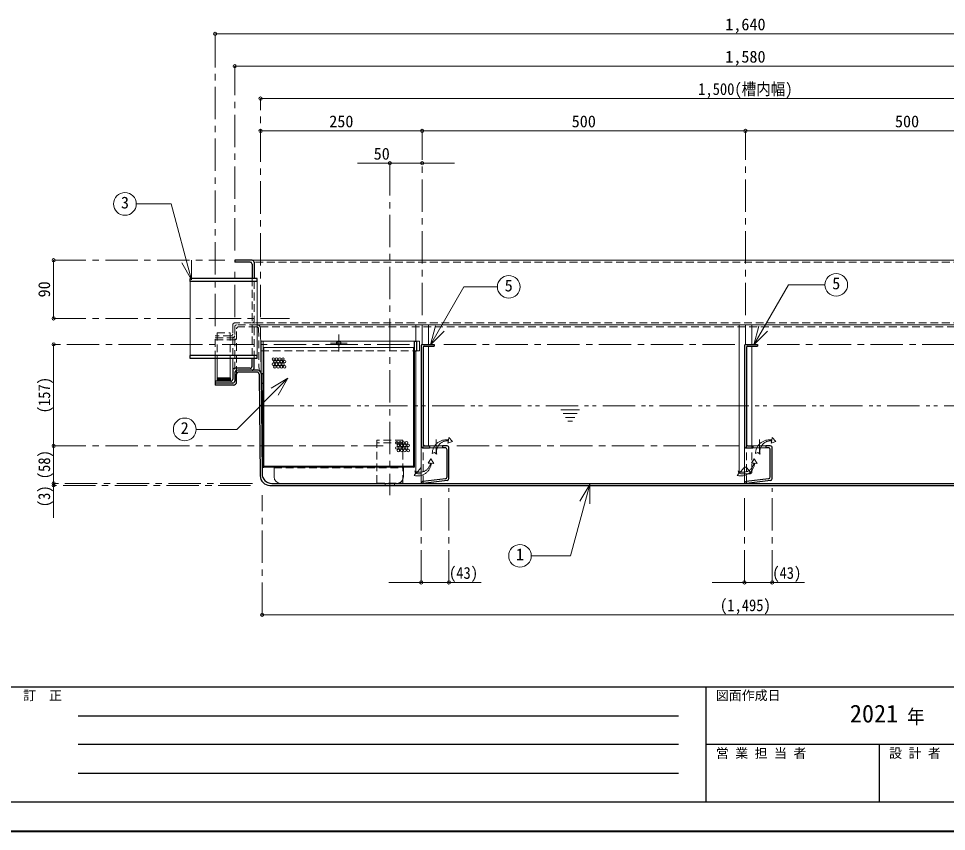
# Model space of a CAD drawing. Units: millimetres, scale not verified. Extents: x -2115 to 1935, y -1423 to 1387.
# Drawn here: x -1209 to 226, y -1423 to -167 of the extents above; entities that cross this region are included whole.
import ezdxf
from ezdxf.enums import TextEntityAlignment as Align

# ---------------------------------------------------------------- set-up
doc = ezdxf.new("R2010")
doc.units = ezdxf.units.MM
doc.header["$LTSCALE"] = 10
doc.header["$PDMODE"] = 32
doc.header["$PDSIZE"] = 5
for name, pattern in [('CHAIN1', [8, 5, -1, 1, -1]), ('DASHED1', [1.8, 1.2, -0.6]), ('DOUBLE_CHAIN1', [8.8, 5, -1, 0.6, -0.6, 0.6, -1])]:
    doc.linetypes.add(name, pattern=pattern)
doc.layers.add('0-0____1', color=4, linetype='Continuous', lineweight=9)
doc.styles.add('ＭＳ ゴシック', font='')
doc.styles.get('ＭＳ ゴシック').set_extended_font_data('MS Gothic')

msp = doc.modelspace()

# ---------------------------------------------------------------- linework, layer by layer
at = {"layer": '0-0____1', "linetype": 'CHAIN1'}
for p, q in [((-905.06, -642.24), (-905.06, -190.24)), ((-875.06, -525.24), (-875.06, -240.24)), ((-835.06, -628.24), (-835.06, -290.24)), ((-585.06, -625.24), (-585.06, -340.24)), ((-85.06, -625.24), (-85.06, -340.24)), ((-635.06, -390.24), (-635.06, -903.24)), ((-1155.06, -540.24), (-890.06, -540.24)), ((-875.06, -628.24), (-875.06, -558.24)), ((-1155.06, -630.24), (-790.06, -630.24)), ((-714.06, -655.24), (-714.06, -681.24)), ((-604.56, -670.24), (-1155.06, -670.24)), ((-727.06, -668.24), (-701.06, -668.24)), ((-551.56, -670.24), (-99.56, -670.24)), ((-51.56, -670.24), (395.44, -670.24)), ((-563.56, -817.24), (-563.56, -840.24)), ((-63.56, -817.24), (-63.56, -840.24)), ((-1155.06, -827.24), (-645.56, -827.24)), ((-531.56, -827.24), (-95.56, -827.24)), ((-847.56, -885.24), (-1155.06, -885.24)), ((-850.53, -888.24), (-1155.06, -888.24)), ((-832.56, -1088.24), (-832.56, -903.24)), ((-586.56, -1038.24), (-586.56, -900.24)), ((-543.56, -1038.24), (-543.56, -892.59)), ((-86.56, -1038.24), (-86.56, -900.24)), ((-43.56, -1038.24), (-43.56, -892.59))]:
    msp.add_line(p, q, dxfattribs=at)
at = {"layer": '0-0____1'}
for p, q in [((734.94, -190.24), (-905.06, -190.24)), ((-875.06, -240.24), (704.94, -240.24)), ((664.94, -290.24), (-835.06, -290.24)), ((-85.06, -340.24), (414.94, -340.24)), ((-685.06, -390.24), (-535.06, -390.24)), ((-1155.06, -630.24), (-1155.06, -540.24)), ((-848.06, -540.24), (677.94, -540.24)), ((-840.01, -640.24), (669.89, -640.24)), ((-594.96, -665.24), (-594.96, -640.24)), ((-585.06, -670.3), (-585.06, -640.24)), ((-575.16, -640.24), (-575.16, -670.24)), ((-94.96, -867.24), (-94.96, -640.24)), ((-85.06, -640.24), (-85.06, -670.3)), ((-75.16, -640.24), (-75.16, -670.24)), ((-1155.06, -670.24), (-1155.06, -827.24)), ((-878.06, -660.24), (-880.06, -660.24)), ((-597.06, -665.24), (-831.06, -665.24)), ((-575.16, -827.24), (-575.16, -673.24)), ((-75.16, -827.24), (-75.16, -673.24)), ((-598.06, -675.24), (-830.06, -675.24)), ((-594.96, -867.24), (-594.96, -680.24)), ((-905.06, -727.24), (-905.06, -692.24)), ((-902.06, -692.24), (-902.06, -722.24)), ((-882.06, -692.24), (-882.06, -722.24)), ((-902.06, -726.37), (-897.93, -722.24)), ((-902.06, -724.11), (-900.19, -722.24)), ((-900.66, -727.24), (-895.66, -722.24)), ((-898.4, -727.24), (-893.4, -722.24)), ((-896.14, -727.24), (-891.14, -722.24)), ((-893.88, -727.24), (-888.88, -722.24)), ((-891.61, -727.24), (-886.61, -722.24)), ((-889.35, -727.24), (-884.35, -722.24)), ((-887.09, -727.24), (-882.09, -722.24)), ((-884.83, -727.24), (-882.06, -724.48)), ((-882.56, -727.24), (-882.06, -726.74)), ((-1155.06, -827.24), (-1155.06, -885.24)), ((-594.08, -869.36), (-587.36, -861.32)), ((-586.56, -870.24), (-591.96, -870.24)), ((-94.08, -869.36), (-87.36, -861.32)), ((-86.56, -870.24), (-91.96, -870.24)), ((-1155.06, -938.24), (-1155.06, -885.24)), ((-493.56, -1038.24), (-636.56, -1038.24)), ((6.44, -1038.24), (-136.56, -1038.24)), ((662.44, -1088.24), (-832.56, -1088.24))]:
    msp.add_line(p, q, dxfattribs=at)
at = {"layer": '0-0____1', "color": 7, "lineweight": 18}
for p, q in [((-1027.26, -453.24), (-973.07, -453.24)), ((-941.7, -570.34), (-973.07, -453.24)), ((-941.7, -570.34), (-956.7, -544.35)), ((-941.7, -570.34), (-941.7, -540.34)), ((-944.06, -572.97), (-944.06, -687.52)), ((-840.06, -572.97), (-840.06, -687.52)), ((-840.06, -640.24), (-840.01, -640.24)), ((-835.01, -645.19), (-834.3, -715.19)), ((-572.28, -670.86), (-564.51, -641.88)), ((-71.96, -671.23), (-64.2, -642.26)), ((-572.28, -670.86), (-551.06, -649.65)), ((-71.96, -671.23), (-50.75, -650.02)), ((-834.06, -665.24), (-831.06, -665.24)), ((-834.06, -665.24), (-834.06, -715.24)), ((-831.06, -715.24), (-831.06, -665.24)), ((-594.06, -665.24), (-589.06, -665.24)), ((-589.06, -665.24), (-589.06, -680.24)), ((-831.06, -675.24), (-830.06, -675.24)), ((-830.06, -720.24), (-830.06, -675.24)), ((-594.06, -680.24), (-589.06, -680.24)), ((-878.06, -710.24), (-878.06, -692.24)), ((-792.7, -722.75), (-871.66, -801.7)), ((-792.7, -722.75), (-818.68, -737.75)), ((-792.7, -722.75), (-807.7, -748.73)), ((-934.86, -801.7), (-871.66, -801.7)), ((-586.56, -827.24), (-586.56, -885.24)), ((-553.56, -827.24), (-573.56, -827.24)), ((-573.56, -830.24), (-553.56, -830.24)), ((-86.56, -827.24), (-86.56, -885.24)), ((-53.56, -827.24), (-73.56, -827.24)), ((-73.56, -830.24), (-53.56, -830.24)), ((-814.06, -875.24), (-814.06, -860.24)), ((-614.06, -875.24), (-614.06, -860.24)), ((-325.97, -886.83), (-355.52, -997.12)), ((-325.97, -886.83), (-340.97, -912.81)), ((-325.97, -886.83), (-325.97, -916.83)), ((-416.27, -997.12), (-355.52, -997.12))]:
    msp.add_line(p, q, dxfattribs=at)
at = {"layer": '0-0____1', "color": 5, "lineweight": 25}
for p, q in [((-875.06, -540.24), (-875.06, -543.24)), ((-848.06, -540.24), (-875.06, -540.24)), ((-851.06, -543.24), (-875.06, -543.24)), ((-845.06, -543.24), (-845.06, -568.24)), ((-848.06, -546.24), (-848.06, -568.24)), ((-944.06, -572.97), (-944.06, -568.24)), ((-840.06, -568.24), (-944.06, -568.24)), ((-840.06, -572.97), (-944.06, -572.97)), ((-840.06, -572.97), (-840.06, -568.24)), ((-597.06, -665.24), (-594.06, -665.24)), ((-597.06, -859.24), (-597.06, -665.24)), ((-594.06, -665.24), (-594.06, -680.24)), ((-586.56, -672.24), (-586.56, -827.24)), ((-584.56, -670.24), (-566.56, -670.24)), ((-581.56, -673.24), (-566.56, -673.24)), ((-566.56, -670.24), (-566.56, -673.24)), ((-86.56, -672.24), (-86.56, -827.24)), ((-84.56, -670.24), (-66.56, -670.24)), ((-81.56, -673.24), (-66.56, -673.24)), ((-66.56, -670.24), (-66.56, -673.24)), ((-944.06, -692.24), (-944.06, -687.52)), ((-840.06, -687.52), (-944.06, -687.52)), ((-840.06, -692.24), (-840.06, -687.52)), ((-597.06, -680.24), (-594.06, -680.24)), ((-583.56, -675.24), (-583.56, -824.24)), ((-83.56, -675.24), (-83.56, -824.24)), ((-840.06, -692.24), (-944.06, -692.24)), ((-848.06, -704.24), (-848.06, -692.24)), ((-845.06, -707.24), (-845.06, -692.24)), ((-878.06, -710.24), (-878.06, -724.24)), ((-851.06, -707.24), (-875.06, -707.24)), ((-875.06, -715.24), (-875.06, -727.24)), ((-872.06, -728.24), (-872.06, -716.24)), ((-839.3, -710.24), (-870.06, -710.24)), ((-840.29, -713.24), (-869.06, -713.24)), ((-837.29, -716.21), (-835.68, -873.39)), ((-834.3, -715.19), (-832.71, -870.39)), ((-834.06, -715.24), (-834.06, -730.24)), ((-834.06, -715.24), (-831.06, -715.24)), ((-831.06, -859.24), (-831.06, -715.24)), ((-905.06, -727.24), (-905.06, -733.24)), ((-881.06, -727.24), (-905.06, -727.24)), ((-878.06, -730.24), (-905.06, -730.24)), ((-902.06, -722.24), (-902.06, -727.24)), ((-902.06, -722.24), (-882.06, -722.24)), ((-882.06, -722.24), (-882.06, -727.24)), ((-834.06, -730.24), (-831.06, -730.24)), ((-831.06, -720.24), (-830.06, -720.24)), ((-830.06, -858.74), (-830.06, -720.24)), ((-877.06, -733.24), (-905.06, -733.24)), ((-583.56, -830.24), (-573.56, -830.24)), ((-580.56, -827.24), (-573.56, -827.24)), ((-573.56, -827.24), (-573.56, -830.24)), ((-553.56, -827.24), (-553.56, -830.24)), ((-546.56, -827.24), (-553.56, -827.24)), ((-549.56, -830.24), (-553.56, -830.24)), ((-543.56, -877.59), (-543.56, -830.24)), ((-83.56, -830.24), (-73.56, -830.24)), ((-80.56, -827.24), (-73.56, -827.24)), ((-73.56, -827.24), (-73.56, -830.24)), ((-46.56, -827.24), (-53.56, -827.24)), ((-53.56, -827.24), (-53.56, -830.24)), ((-49.56, -830.24), (-53.56, -830.24)), ((-43.56, -877.59), (-43.56, -830.24)), ((-546.56, -874.94), (-546.56, -833.24)), ((-46.56, -874.94), (-46.56, -833.24)), ((-598.06, -860.24), (-830.06, -860.24)), ((-598.56, -859.24), (-829.56, -859.24)), ((-820.68, -888.24), (650.56, -888.24)), ((-817.71, -885.24), (647.59, -885.24)), ((-549.19, -877.92), (-583.93, -882.26)), ((-546.19, -880.57), (-583.56, -885.24)), ((-49.19, -877.92), (-83.93, -882.26)), ((-46.19, -880.57), (-83.56, -885.24))]:
    msp.add_line(p, q, dxfattribs=at)
at = {"layer": '0-0____1', "linetype": 'DASHED1'}
for p, q in [((680.94, -543.24), (-851.06, -543.24)), ((-848.06, -568.24), (-848.06, -692.24)), ((-845.06, -692.24), (-845.06, -568.24)), ((-878.06, -640.24), (-878.06, -692.24)), ((680.94, -637.24), (-875.06, -637.24)), ((-875.06, -643.24), (-875.06, -713.24)), ((-840.06, -640.24), (-872.06, -640.24)), ((670.88, -643.24), (-869.06, -643.24)), ((-905.06, -692.24), (-905.06, -657.24)), ((-881.06, -657.24), (-905.06, -657.24)), ((-902.06, -652.24), (-902.06, -692.24)), ((-902.06, -652.24), (-882.06, -652.24)), ((-882.06, -652.24), (-882.06, -692.24)), ((-872.06, -716.24), (-872.06, -646.24)), ((-838, -646.21), (-837.29, -716.21)), ((-905.06, -660.24), (-880.06, -660.24)), ((-875.06, -663.24), (-905.06, -663.24)), ((-834.06, -680.24), (-597.06, -680.24)), ((-615.06, -822.74), (-655.06, -822.74)), ((-615.06, -818.24), (-615.06, -888.24)), ((-583.56, -885.24), (-583.56, -824.24)), ((-83.56, -885.24), (-83.56, -824.24)), ((-75.16, -867.24), (-75.16, -827.24)), ((-814.06, -861.24), (-614.06, -861.24)), ((-86.56, -870.24), (-78.16, -870.24)), ((-76.04, -869.36), (-82.76, -861.32)), ((-655.06, -885.04), (-615.06, -885.04)), ((-642.06, -885.04), (-642.06, -888.24)), ((-628.06, -885.04), (-628.06, -888.24))]:
    msp.add_line(p, q, dxfattribs=at)
at = {"layer": '0-0____1', "linetype": 'DOUBLE_CHAIN1'}
for p, q in [((-833.78, -765.24), (492.44, -765.24)), ((-370.56, -771.24), (-341.76, -771.24)), ((-366.96, -777.24), (-345.36, -777.24)), ((-363.36, -783.24), (-348.96, -783.24)), ((-359.76, -789.24), (-352.56, -789.24)), ((-44.31, -818.27), (-43.6, -814.41)), ((-43.6, -814.41), (-37.94, -820.65)), ((-44.42, -819.42), (-45.3, -822.98)), ((-45.3, -822.98), (-37.94, -820.65)), ((-569.37, -839.24), (-565.98, -837.7)), ((-562.5, -839.99), (-565.98, -837.7)), ((-69.37, -839.24), (-65.98, -837.7)), ((-62.5, -839.99), (-65.98, -837.7)), ((-75.67, -853.84), (-71.51, -847.33)), ((-72.01, -853.91), (-75.67, -853.84)), ((-66.96, -854.41), (-71.51, -847.33)), ((-70.86, -854.1), (-66.96, -854.41)), ((-597.6, -872.88), (-595.24, -870)), ((-596.55, -866.04), (-595.24, -870)), ((-97.6, -872.88), (-95.24, -870)), ((-96.55, -866.04), (-95.24, -870))]:
    msp.add_line(p, q, dxfattribs=at)
at = {"layer": '0-0____1', "color": 6, "lineweight": 25}
for p, q in [((-2070.06, -1199.67), (1889.94, -1199.67)), ((-145.77, -1378.24), (-145.77, -1199.67)), ((-1117.2, -1244.31), (-188.63, -1244.31)), ((-188.63, -1288.95), (-1117.2, -1288.95)), ((1889.94, -1288.95), (-145.77, -1288.95)), ((122.08, -1378.24), (122.08, -1288.95)), ((-188.63, -1333.6), (-1117.2, -1333.6)), ((1889.94, -1378.24), (-2070.06, -1378.24))]:
    msp.add_line(p, q, dxfattribs=at)
at = {"layer": '0-0____1', "color": 1, "lineweight": 40}
msp.add_line((1934.94, -1423.24), (-2115.06, -1423.24), dxfattribs=at)
at = {"layer": '0-0____1'}
msp.add_lwpolyline([(-835.06, -340.24), (-585.06, -340.24), (-85.06, -340.24)], dxfattribs=at)
at = {"layer": '0-0____1', "color": 7, "lineweight": 18}
for points in [[(-572.28, -670.86), (-520.65, -581.43), (-468.69, -581.43)], [(-71.96, -671.23), (-18.22, -578.15), (37.9, -578.15)]]:
    msp.add_lwpolyline(points, dxfattribs=at)
at = {"layer": '0-0____1', "color": 5, "lineweight": 25}
msp.add_lwpolyline([(-598.06, -858.74), (-598.06, -675.24), (-597.06, -675.24)], dxfattribs=at)
at = {"layer": '0-0____1', "linetype": 'DOUBLE_CHAIN1'}
for points in [[(-544.31, -818.27), (-543.6, -814.41), (-537.94, -820.65)], [(-544.42, -819.42), (-545.3, -822.98), (-537.94, -820.65)], [(-572.01, -853.91), (-575.67, -853.84), (-571.51, -847.33)], [(-570.86, -854.1), (-566.96, -854.41), (-571.51, -847.33)]]:
    msp.add_lwpolyline(points, dxfattribs=at)
at = {"layer": '0-0____1', "linetype": 'DASHED1'}
msp.add_lwpolyline([(-615.06, -818.24), (-655.06, -818.24), (-655.06, -888.24)], dxfattribs=at)
at = {"layer": '0-0____1', "color": 7, "lineweight": 18}
for centre in [(-1044.76, -453.24), (-451.19, -581.43), (55.4, -578.15), (-952.36, -801.7), (-433.77, -997.12)]:
    msp.add_circle(centre, 17.5, dxfattribs=at)
at = {"layer": '0-0____1', "color": 5, "lineweight": 25}
msp.add_circle((-714.06, -668.24), 3, dxfattribs=at)
at = {"layer": '0-0____1'}
for centre in [(-815.27, -693.01), (-815.27, -701.01), (-812.77, -697.01), (-812.77, -705.01), (-810.27, -693.01), (-810.27, -701.01), (-807.77, -697.01), (-807.77, -705.01), (-805.27, -693.01), (-805.27, -701.01), (-802.77, -697.01), (-802.77, -705.01), (-800.27, -693.01), (-800.27, -701.01), (-797.77, -697.01), (-797.77, -705.01), (-624.31, -822.48), (-624.31, -830.48), (-621.81, -826.48), (-619.31, -822.48), (-619.31, -830.48), (-616.81, -826.48), (-614.31, -822.48), (-614.31, -830.48), (-611.81, -826.48), (-609.31, -822.48), (-609.31, -830.48), (-606.81, -826.48), (-621.81, -834.48), (-616.81, -834.48), (-611.81, -834.48), (-606.81, -834.48)]:
    msp.add_circle(centre, 2, dxfattribs=at)
at = {"layer": '0-0____1', "color": 5, "lineweight": 25}
for centre, radius, start, end in [((-851.06, -546.24), 3, 0, 90), ((-848.06, -543.24), 3, 0, 90), ((-584.56, -672.24), 2, 90, 180), ((-581.56, -675.24), 2, 90, 180), ((-84.56, -672.24), 2, 90, 180), ((-81.56, -675.24), 2, 90, 180), ((-875.06, -710.24), 3, 90, 180), ((-870.06, -715.24), 5, 90, 180), ((-869.06, -716.24), 3, 90, 180), ((-851.06, -704.24), 3, 270, 0), ((-848.06, -707.24), 3, 270, 0), ((-840.29, -716.24), 3, 0.58463, 90), ((-839.3, -715.24), 5, 0.58463, 90), ((-881.06, -724.24), 3, 270, 0), ((-878.06, -727.24), 3, 270, 0), ((-877.06, -728.24), 5, 270, 0), ((-583.56, -827.24), 3, 180, 270), ((-580.56, -824.24), 3, 180, 270), ((-549.56, -833.24), 3, 0, 90), ((-546.56, -830.24), 3, 0, 90), ((-83.56, -827.24), 3, 180, 270), ((-80.56, -824.24), 3, 180, 270), ((-49.56, -833.24), 3, 0, 90), ((-46.56, -830.24), 3, 0, 90), ((-830.06, -859.24), 1, 180, 270), ((-829.56, -858.74), 0.5, 180, 270), ((-598.56, -858.74), 0.5, 270, 0), ((-598.06, -859.24), 1, 270, 0), ((-820.68, -873.24), 15, 180.58463, 270), ((-817.71, -870.24), 15, 180.58463, 270), ((-549.56, -874.94), 3, 277.12502, 0), ((-49.56, -874.94), 3, 277.12502, 0), ((-583.56, -885.24), 3, 97.12502, 180), ((-546.56, -877.59), 3, 277.12502, 0), ((-83.56, -885.24), 3, 97.12502, 180), ((-46.56, -877.59), 3, 277.12502, 0)]:
    msp.add_arc(centre, radius, start, end, dxfattribs=at)
at = {"layer": '0-0____1', "linetype": 'DASHED1'}
for centre, start, end in [((-875.06, -640.24), 90, 180), ((-872.06, -643.24), 90, 180), ((-869.06, -646.24), 90, 180), ((-848.06, -634.24), 270, 0), ((-841, -646.24), 0.58463, 90), ((-881.06, -654.24), 270, 0), ((-878.06, -657.24), 270, 0), ((-875.06, -660.24), 270, 0), ((-85.06, -863.24), 39.88084, 120), ((-78.16, -867.24), 270, 0)]:
    msp.add_arc(centre, 3, start, end, dxfattribs=at)
at = {"layer": '0-0____1', "color": 7, "lineweight": 18}
for centre, radius, start, end in [((-840.01, -645.24), 5, 0.58463, 90), ((-804.06, -875.24), 10, 180, 270), ((-624.06, -875.24), 10, 270, 0)]:
    msp.add_arc(centre, radius, start, end, dxfattribs=at)
at = {"layer": '0-0____1', "linetype": 'DOUBLE_CHAIN1'}
for centre, radius, start, end in [((-548.12, -839.17), 21.25, 79.6611, 180.17154), ((-48.12, -839.17), 21.25, 79.6611, 180.17154), ((-545.96, -836.3), 16.95, 84.78908, 192.59105), ((-45.96, -836.3), 16.95, 84.78908, 192.59105), ((-592.04, -852.37), 21.25, 254.82846, 355.3389), ((-588.71, -851.03), 16.95, 242.40895, 350.21092), ((-92.04, -852.37), 21.25, 254.82846, 355.3389), ((-88.71, -851.03), 16.95, 242.40895, 350.21092)]:
    msp.add_arc(centre, radius, start, end, dxfattribs=at)
at = {"layer": '0-0____1'}
for centre, start, end in [((-585.06, -863.24), 120, 140.11916), ((-85.06, -863.24), 120, 140.11916), ((-591.96, -867.24), 180, 270), ((-91.96, -867.24), 180, 270)]:
    msp.add_arc(centre, 3, start, end, dxfattribs=at)
at = {"layer": '0-0____1', "color": 1}
for p in [(-905.06, -190.24), (-875.06, -240.24), (-835.06, -290.24), (-835.06, -340.24), (-585.06, -340.24), (-85.06, -340.24), (-635.06, -390.24), (-585.06, -390.24), (-1155.06, -540.24), (-1155.06, -630.24), (-1155.06, -670.24), (-1155.06, -827.24), (-1155.06, -885.24), (-1155.06, -888.24), (-586.56, -1038.24), (-543.56, -1038.24), (-86.56, -1038.24), (-43.56, -1038.24), (-832.56, -1088.24)]:
    msp.add_point(p, dxfattribs=at)

# ---------------------------------------------------------------- texts
at = {"layer": '0-0____1', "color": 7, "style": 'ＭＳ ゴシック'}
for s, height, p in [('1,640', 18.33, (-116.31, -190.24)), ('1,580', 18.33, (-116.31, -240.24)), ('250', 18.33, (-728.81, -340.24)), ('500', 18.33, (-353.81, -340.24)), ('500', 18.33, (146.19, -340.24)), ('50', 18.33, (-660.06, -390.24)), ('3', 18.33, (-1051.01, -465.74)), ('5', 18.33, (-457.44, -593.93)), ('5', 18.33, (49.15, -590.65)), ('2', 18.33, (-958.61, -814.2)), ('1', 18.33, (-440.02, -1009.62)), ('訂\u3000正', 14.66, (-1202.2, -1224.67)), ('図面作成日', 14.66, (-130.77, -1224.67)), ('2021', 27.49, (76.44, -1263.06)), ('営 業 担 当 者', 14.66, (-130.77, -1313.95)), ('設 計 者', 14.66, (137.08, -1313.95))]:
    msp.add_text(s, height=height, dxfattribs=at).set_placement(p, align=Align.BOTTOM_LEFT)
at = {"layer": '0-0____1', "color": 7, "style": 'ＭＳ ゴシック', "width": 0.9}
for s, p in [('1,500(槽内幅)', (-158.19, -290.24)), ('(43)', (-543.56, -1038.24)), ('(43)', (-43.56, -1038.24)), ('(1,495)', (-124.44, -1088.24))]:
    msp.add_text(s, height=18.33, dxfattribs=at).set_placement(p, align=Align.BOTTOM_LEFT)
at = {"layer": '0-0____1', "color": 7, "style": 'ＭＳ ゴシック'}
msp.add_text('90', height=18.33, rotation=90, dxfattribs=at).set_placement((-1155.06, -597.74), align=Align.BOTTOM_LEFT)
at = {"layer": '0-0____1', "color": 7, "style": 'ＭＳ ゴシック', "width": 0.9}
for s, p in [('(157)', (-1155.06, -776.87)), ('(58)', (-1155.06, -878.74)), ('(3)', (-1155.06, -921.99))]:
    msp.add_text(s, height=18.33, rotation=90, dxfattribs=at).set_placement(p, align=Align.BOTTOM_LEFT)
at = {"layer": '0-0____1', "color": 7, "insert": (164.94, -1259.31), "char_height": 21.99, "attachment_point": 7, "style": 'ＭＳ ゴシック'}
msp.add_mtext('\\T1.27;\\W0.9;年\\~\\~\\~月\\~\\~\\~日', dxfattribs=at)

doc.saveas('drawing.dxf')
